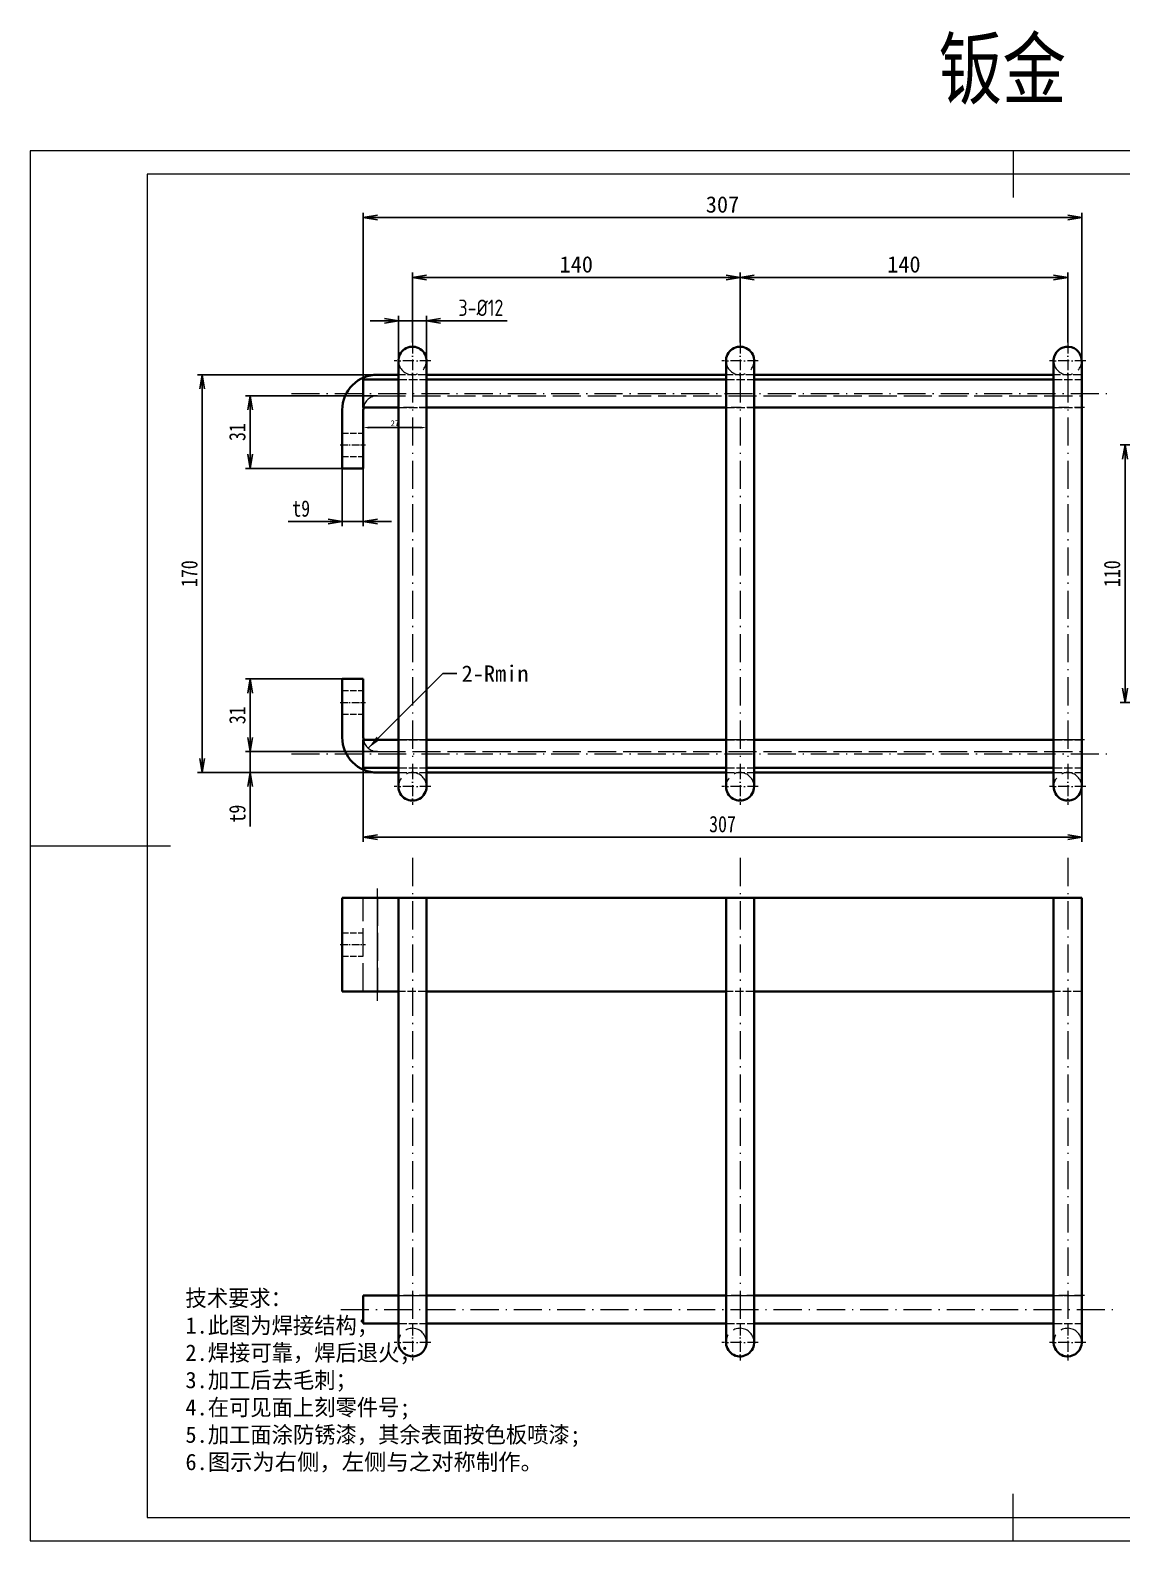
# Model space of a CAD drawing. Header units: millimetres. Extents: x -15766 to 80009, y -9701 to 15159.
# Drawn here: x -13824 to -13357, y 11134 to 11780 of the extents above; entities that cross this region are included whole.
import ezdxf

# ---------------------------------------------------------------- set-up
doc = ezdxf.new("R2010")
doc.units = ezdxf.units.MM
for name, pattern in [('CENTER-HOKUTO_1', [16, 13, -1, 1, -1]), ('DASHDOT', [18.5, 12, -3, 0.5, -3]), ('DASHED', [15, 12, -3]), ('HIDDEN-HOKUTO_1', [2, 1, -1])]:
    doc.linetypes.add(name, pattern=pattern)
doc.layers.get('DEFPOINTS').update_dxf_attribs({"lineweight": 18})
doc.layers.add('07', color=7, linetype='Continuous')
for name, color, linetype, lineweight in [('AM_7', 2, 'CENTER-HOKUTO_1', 18), ('AM_HID', 1, 'HIDDEN-HOKUTO_1', 18), ('AM_VIS', 7, 'Continuous', 18), ('CDRAFT0', 7, 'Continuous', 18), ('DIM', 253, 'Continuous', 20), ('title_frame', 7, 'Continuous', 18), ('word_dim', 9, 'Continuous', 18), ('粗实线层_1', 7, 'Continuous', 15)]:
    doc.layers.add(name, color=color, linetype=linetype, lineweight=lineweight)
doc.styles.add('DIM', font='', dxfattribs={"width": 0.8})
doc.styles.get('DIM').set_extended_font_data('NSimSun')
doc.dimstyles.new('1-2', dxfattribs={"dimscale": 2, "dimtxt": 3.5, "dimasz": 3, "dimexe": 1, "dimexo": 0, "dimgap": 1, "dimtad": 1, "dimdsep": 46, "dimtxsty": 'DIM', "dimblk": 'OPEN', "dimcen": 0, "dimdle": 6, "dimclrd": 256, "dimclre": 256, "dimclrt": 3, "dimazin": 2, "dimtfac": 0.707107, "dimtmove": 0, "dimatfit": 3, "dimfxl": 0, "dimfrac": 2, "dimtolj": 1, "dimarcsym": 0})
doc.dimstyles.new('DIN', dxfattribs={"dimtxt": 2.5, "dimasz": 2.5, "dimexe": 1.25, "dimexo": 0.625, "dimtad": 1, "dimtih": 1, "dimdec": 4, "dimdsep": 46, "dimlunit": 6, "dimtxsty": 'Standard', "dimcen": 2.5, "dimadec": 0, "dimazin": 0, "dimtfac": 1, "dimtdec": 4, "dimtmove": 0, "dimatfit": 3, "dimfxl": 0, "dimtvp": 1, "dimtolj": 1, "dimtzin": 0, "dimarcsym": 0})

# ---------------------------------------------------------------- blocks, each defined once
blk = doc.blocks.new('*X37')
at = {"layer": 'CDRAFT0'}
for p, q in [((420, 297), (0, 297)), ((0, 297), (0, 0)), ((420, 0), (420, 297)), ((0, 0), (420, 0))]:
    blk.add_line(p, q, dxfattribs=at)
at = {"layer": '粗实线层_1'}
for p, q in [((210, 297), (210, 287)), ((415, 292), (25, 292)), ((25, 292), (25, 5)), ((415, 5), (415, 292)), ((0, 148.5), (30, 148.5)), ((420, 148.5), (410, 148.5)), ((210, 0), (210, 10)), ((25, 5), (415, 5))]:
    blk.add_line(p, q, dxfattribs=at)
blk = doc.blocks.new('_OPEN')
at = {"color": 0, "linetype": 'ByBlock', "lineweight": -2}
for p, q in [((-1, 0.166667), (0, 0)), ((-1, -0.166667), (0, 0)), ((0, 0), (-1, 0))]:
    blk.add_line(p, q, dxfattribs=at)
blk = doc.blocks.new('*D567')
at = {"layer": 'DEFPOINTS', "color": 0, "transparency": 16777216}
for p in [(-13675.55, 11623.39), (-13729.87, 11592.39), (-13690.55, 11592.39)]:
    blk.add_point(p, dxfattribs=at)
at = {"layer": 'word_dim', "linetype": 'Continuous', "lineweight": -2, "transparency": 16777216}
for p, q in [((-13675.55, 11623.39), (-13731.87, 11623.39)), ((-13729.87, 11617.39), (-13729.87, 11598.39)), ((-13690.55, 11592.39), (-13731.87, 11592.39))]:
    blk.add_line(p, q, dxfattribs=at)
at = {"layer": 'word_dim', "lineweight": -2, "transparency": 16777216, "xscale": 6, "yscale": 6, "zscale": 6}
for p, rotation in [((-13729.87, 11623.39), 90), ((-13729.87, 11592.39), 270)]:
    blk.add_blockref('_OPEN', p, dxfattribs=dict(at, rotation=rotation))
at = {"layer": 'word_dim', "color": 3, "transparency": 16777216, "insert": (-13735.37, 11607.89), "char_height": 7, "attachment_point": 5, "rotation": 90, "style": 'DIM'}
blk.add_mtext('\\A1;31', dxfattribs=at)
blk = doc.blocks.new('*D442')
at = {"layer": 'DEFPOINTS', "color": 0, "transparency": 16777216}
for p in [(-13374.55, 11699.62), (-13374.55, 11638.39), (-13681.55, 11617.39)]:
    blk.add_point(p, dxfattribs=at)
at = {"layer": 'word_dim', "linetype": 'Continuous', "lineweight": -2, "transparency": 16777216}
for p, q in [((-13681.55, 11617.39), (-13681.55, 11701.62)), ((-13675.55, 11699.62), (-13380.55, 11699.62)), ((-13374.55, 11638.39), (-13374.55, 11701.62))]:
    blk.add_line(p, q, dxfattribs=at)
at = {"layer": 'word_dim', "lineweight": -2, "transparency": 16777216, "xscale": 6, "yscale": 6, "zscale": 6, "rotation": 180}
blk.add_blockref('_OPEN', (-13681.55, 11699.62), dxfattribs=at)
at = {"layer": 'word_dim', "lineweight": -2, "transparency": 16777216, "xscale": 6, "yscale": 6, "zscale": 6}
blk.add_blockref('_OPEN', (-13374.55, 11699.62), dxfattribs=at)
at = {"layer": 'word_dim', "color": 3, "transparency": 16777216, "insert": (-13528.05, 11705.12), "char_height": 7, "attachment_point": 5}
blk.add_mtext('\\A1;307', dxfattribs=at)
blk = doc.blocks.new('*D443')
at = {"layer": 'DEFPOINTS', "color": 0, "transparency": 16777216}
for p in [(-13690.55, 11592.39), (-13681.55, 11592.39), (-13681.55, 11569.69)]:
    blk.add_point(p, dxfattribs=at)
at = {"layer": 'word_dim', "linetype": 'Continuous', "lineweight": -2, "transparency": 16777216}
for p, q in [((-13690.55, 11592.39), (-13690.55, 11567.69)), ((-13681.55, 11592.39), (-13681.55, 11567.69)), ((-13696.55, 11569.69), (-13713.6, 11569.69)), ((-13681.55, 11569.69), (-13690.55, 11569.69)), ((-13675.55, 11569.69), (-13669.55, 11569.69))]:
    blk.add_line(p, q, dxfattribs=at)
at = {"layer": 'word_dim', "lineweight": -2, "transparency": 16777216, "xscale": 6, "yscale": 6, "zscale": 6}
blk.add_blockref('_OPEN', (-13690.55, 11569.69), dxfattribs=at)
at = {"layer": 'word_dim', "lineweight": -2, "transparency": 16777216, "xscale": 6, "yscale": 6, "zscale": 6, "rotation": 180}
blk.add_blockref('_OPEN', (-13681.55, 11569.69), dxfattribs=at)
at = {"layer": 'word_dim', "color": 3, "transparency": 16777216, "insert": (-13708.09, 11575.19), "char_height": 7, "attachment_point": 5, "style": 'DIM'}
blk.add_mtext('\\A1;t9', dxfattribs=at)
blk = doc.blocks.new('*D568')
at = {"layer": 'DEFPOINTS', "color": 0, "transparency": 16777216}
for p in [(-13520.55, 11674.02), (-13660.55, 11646.19), (-13520.55, 11646.19)]:
    blk.add_point(p, dxfattribs=at)
at = {"layer": 'word_dim', "linetype": 'Continuous', "lineweight": -2, "transparency": 16777216}
for p, q in [((-13660.55, 11646.19), (-13660.55, 11676.02)), ((-13654.55, 11674.02), (-13526.55, 11674.02)), ((-13520.55, 11646.19), (-13520.55, 11676.02))]:
    blk.add_line(p, q, dxfattribs=at)
at = {"layer": 'word_dim', "lineweight": -2, "transparency": 16777216, "xscale": 6, "yscale": 6, "zscale": 6, "rotation": 180}
blk.add_blockref('_OPEN', (-13660.55, 11674.02), dxfattribs=at)
at = {"layer": 'word_dim', "lineweight": -2, "transparency": 16777216, "xscale": 6, "yscale": 6, "zscale": 6}
blk.add_blockref('_OPEN', (-13520.55, 11674.02), dxfattribs=at)
at = {"layer": 'word_dim', "color": 3, "transparency": 16777216, "insert": (-13590.55, 11679.52), "char_height": 7, "attachment_point": 5}
blk.add_mtext('\\A1;140', dxfattribs=at)
blk = doc.blocks.new('*D569')
at = {"layer": 'DEFPOINTS', "color": 0, "transparency": 16777216}
for p in [(-13380.55, 11674.02), (-13520.55, 11646.19), (-13380.55, 11646.19)]:
    blk.add_point(p, dxfattribs=at)
at = {"layer": 'word_dim', "linetype": 'Continuous', "lineweight": -2, "transparency": 16777216}
for p, q in [((-13520.55, 11646.19), (-13520.55, 11676.02)), ((-13514.55, 11674.02), (-13386.55, 11674.02)), ((-13380.55, 11646.19), (-13380.55, 11676.02))]:
    blk.add_line(p, q, dxfattribs=at)
at = {"layer": 'word_dim', "lineweight": -2, "transparency": 16777216, "xscale": 6, "yscale": 6, "zscale": 6, "rotation": 180}
blk.add_blockref('_OPEN', (-13520.55, 11674.02), dxfattribs=at)
at = {"layer": 'word_dim', "lineweight": -2, "transparency": 16777216, "xscale": 6, "yscale": 6, "zscale": 6}
blk.add_blockref('_OPEN', (-13380.55, 11674.02), dxfattribs=at)
at = {"layer": 'word_dim', "color": 3, "transparency": 16777216, "insert": (-13450.55, 11679.52), "char_height": 7, "attachment_point": 5}
blk.add_mtext('\\A1;140', dxfattribs=at)
blk = doc.blocks.new('*D570')
at = {"layer": 'DEFPOINTS', "color": 0, "transparency": 16777216}
for p in [(-13675.55, 11632.39), (-13750.35, 11462.39), (-13675.55, 11462.39)]:
    blk.add_point(p, dxfattribs=at)
at = {"layer": 'word_dim', "linetype": 'Continuous', "lineweight": -2, "transparency": 16777216}
for p, q in [((-13675.55, 11632.39), (-13752.35, 11632.39)), ((-13750.35, 11626.39), (-13750.35, 11468.39)), ((-13675.55, 11462.39), (-13752.35, 11462.39))]:
    blk.add_line(p, q, dxfattribs=at)
at = {"layer": 'word_dim', "lineweight": -2, "transparency": 16777216, "xscale": 6, "yscale": 6, "zscale": 6}
for p, rotation in [((-13750.35, 11632.39), 90), ((-13750.35, 11462.39), 270)]:
    blk.add_blockref('_OPEN', p, dxfattribs=dict(at, rotation=rotation))
at = {"layer": 'word_dim', "color": 3, "transparency": 16777216, "insert": (-13755.85, 11547.39), "char_height": 7, "attachment_point": 5, "rotation": 90, "style": 'DIM'}
blk.add_mtext('\\A1;170', dxfattribs=at)
blk = doc.blocks.new('*D571')
at = {"layer": 'DEFPOINTS', "color": 0, "transparency": 16777216}
for p in [(-13729.87, 11471.39), (-13675.55, 11471.39), (-13675.55, 11462.39)]:
    blk.add_point(p, dxfattribs=at)
at = {"layer": 'word_dim', "linetype": 'Continuous', "lineweight": -2, "transparency": 16777216}
for p, q in [((-13729.87, 11477.39), (-13729.87, 11483.39)), ((-13675.55, 11471.39), (-13731.87, 11471.39)), ((-13729.87, 11471.39), (-13729.87, 11462.39)), ((-13675.55, 11462.39), (-13731.87, 11462.39)), ((-13729.87, 11456.39), (-13729.87, 11439.34))]:
    blk.add_line(p, q, dxfattribs=at)
at = {"layer": 'word_dim', "lineweight": -2, "transparency": 16777216, "xscale": 6, "yscale": 6, "zscale": 6}
for p, rotation in [((-13729.87, 11471.39), 270), ((-13729.87, 11462.39), 90)]:
    blk.add_blockref('_OPEN', p, dxfattribs=dict(at, rotation=rotation))
at = {"layer": 'word_dim', "color": 3, "transparency": 16777216, "insert": (-13735.37, 11444.86), "char_height": 7, "attachment_point": 5, "rotation": 90, "style": 'DIM'}
blk.add_mtext('\\A1;t9', dxfattribs=at)
blk = doc.blocks.new('*D577')
at = {"layer": 'DEFPOINTS', "color": 0, "transparency": 16777216}
for p in [(-13293.56, 11602.39), (-13356.05, 11492.39), (-13293.56, 11492.39)]:
    blk.add_point(p, dxfattribs=at)
at = {"layer": 'word_dim', "linetype": 'Continuous', "lineweight": -2, "transparency": 16777216}
for p, q in [((-13293.56, 11602.39), (-13358.05, 11602.39)), ((-13356.05, 11596.39), (-13356.05, 11498.39)), ((-13293.56, 11492.39), (-13358.05, 11492.39))]:
    blk.add_line(p, q, dxfattribs=at)
at = {"layer": 'word_dim', "lineweight": -2, "transparency": 16777216, "xscale": 6, "yscale": 6, "zscale": 6}
for p, rotation in [((-13356.05, 11602.39), 90), ((-13356.05, 11492.39), 270)]:
    blk.add_blockref('_OPEN', p, dxfattribs=dict(at, rotation=rotation))
at = {"layer": 'word_dim', "color": 3, "transparency": 16777216, "insert": (-13361.55, 11547.39), "char_height": 7, "attachment_point": 5, "rotation": 90, "style": 'DIM'}
blk.add_mtext('\\A1;110', dxfattribs=at)
blk = doc.blocks.new('*D578')
at = {"layer": 'DEFPOINTS', "color": 0, "transparency": 16777216}
for p in [(-13729.87, 11502.39), (-13690.55, 11502.39), (-13675.55, 11471.39)]:
    blk.add_point(p, dxfattribs=at)
at = {"layer": 'word_dim', "linetype": 'Continuous', "lineweight": -2, "transparency": 16777216}
for p, q in [((-13690.55, 11502.39), (-13731.87, 11502.39)), ((-13729.87, 11477.39), (-13729.87, 11496.39)), ((-13675.55, 11471.39), (-13731.87, 11471.39))]:
    blk.add_line(p, q, dxfattribs=at)
at = {"layer": 'word_dim', "lineweight": -2, "transparency": 16777216, "xscale": 6, "yscale": 6, "zscale": 6}
for p, rotation in [((-13729.87, 11502.39), 90), ((-13729.87, 11471.39), 270)]:
    blk.add_blockref('_OPEN', p, dxfattribs=dict(at, rotation=rotation))
at = {"layer": 'word_dim', "color": 3, "transparency": 16777216, "insert": (-13735.37, 11486.89), "char_height": 7, "attachment_point": 5, "rotation": 90, "style": 'DIM'}
blk.add_mtext('\\A1;31', dxfattribs=at)
blk = doc.blocks.new('*D580')
at = {"layer": 'DEFPOINTS', "color": 0, "transparency": 16777216}
for p in [(-13681.55, 11477.39), (-13374.55, 11464.39), (-13374.55, 11434.83)]:
    blk.add_point(p, dxfattribs=at)
at = {"layer": 'word_dim', "linetype": 'Continuous', "lineweight": -2, "transparency": 16777216}
for p, q in [((-13681.55, 11477.39), (-13681.55, 11432.83)), ((-13374.55, 11464.39), (-13374.55, 11432.83)), ((-13675.55, 11434.83), (-13380.55, 11434.83))]:
    blk.add_line(p, q, dxfattribs=at)
at = {"layer": 'word_dim', "lineweight": -2, "transparency": 16777216, "xscale": 6, "yscale": 6, "zscale": 6, "rotation": 180}
blk.add_blockref('_OPEN', (-13681.55, 11434.83), dxfattribs=at)
at = {"layer": 'word_dim', "lineweight": -2, "transparency": 16777216, "xscale": 6, "yscale": 6, "zscale": 6}
blk.add_blockref('_OPEN', (-13374.55, 11434.83), dxfattribs=at)
at = {"layer": 'word_dim', "color": 3, "transparency": 16777216, "insert": (-13528.05, 11440.33), "char_height": 7, "attachment_point": 5, "style": 'DIM'}
blk.add_mtext('\\A1;307', dxfattribs=at)
blk = doc.blocks.new('*D583')
at = {"layer": 'DEFPOINTS', "color": 0, "transparency": 16777216}
for p in [(-13654.55, 11655.5), (-13666.55, 11634.71), (-13654.55, 11634.71)]:
    blk.add_point(p, dxfattribs=at)
at = {"layer": 'word_dim', "linetype": 'Continuous', "lineweight": -2, "transparency": 16777216}
for p, q in [((-13672.55, 11655.5), (-13678.55, 11655.5)), ((-13666.55, 11634.71), (-13666.55, 11657.5)), ((-13666.55, 11655.5), (-13654.55, 11655.5)), ((-13654.55, 11634.71), (-13654.55, 11657.5)), ((-13648.55, 11655.5), (-13620.07, 11655.5))]:
    blk.add_line(p, q, dxfattribs=at)
at = {"layer": 'word_dim', "lineweight": -2, "transparency": 16777216, "xscale": 6, "yscale": 6, "zscale": 6}
blk.add_blockref('_OPEN', (-13666.55, 11655.5), dxfattribs=at)
at = {"layer": 'word_dim', "lineweight": -2, "transparency": 16777216, "xscale": 6, "yscale": 6, "zscale": 6, "rotation": 180}
blk.add_blockref('_OPEN', (-13654.55, 11655.5), dxfattribs=at)
at = {"layer": 'word_dim', "color": 3, "transparency": 16777216, "insert": (-13631.31, 11661), "char_height": 7, "attachment_point": 5, "style": 'DIM'}
blk.add_mtext('\\A1;{\\fISOCPEUR|b0|i0|c0|p34;3-%%c12}', dxfattribs=at)
blk = doc.blocks.new('*D2186')
at = {"layer": '07', "color": 0, "lineweight": -2, "transparency": 16777216}
for p, q in [((-13681.55, 11616.77), (-13681.55, 11608.57)), ((-13654.55, 11617.77), (-13654.55, 11608.57)), ((-13679.05, 11609.82), (-13657.05, 11609.82))]:
    blk.add_line(p, q, dxfattribs=at)
at = {"layer": '07', "color": 0, "transparency": 16777216}
for points in [[(-13679.05, 11610.23), (-13679.05, 11609.4), (-13681.55, 11609.82)], [(-13657.05, 11610.23), (-13657.05, 11609.4), (-13654.55, 11609.82)]]:
    blk.add_solid(points, dxfattribs=at)
at = {"layer": 'DEFPOINTS', "color": 0, "transparency": 16777216}
for p in [(-13681.55, 11617.39), (-13654.55, 11618.39), (-13654.55, 11609.82)]:
    blk.add_point(p, dxfattribs=at)
at = {"layer": '07', "color": 0, "transparency": 16777216, "insert": (-13668.05, 11611.69), "char_height": 2.5, "attachment_point": 5}
blk.add_mtext('\\A1;27', dxfattribs=at)

msp = doc.modelspace()

# ---------------------------------------------------------------- linework, layer by layer
at = {"color": 7, "lineweight": 13, "ltscale": 0.15}
for p, q in [((-13660.55025, 11476.39355), (-13666.55025, 11476.39355)), ((-13654.55025, 11476.39355), (-13660.55025, 11476.39355)), ((-13520.55025, 11476.39355), (-13526.55025, 11476.39355)), ((-13514.55025, 11476.39355), (-13520.55025, 11476.39355)), ((-13380.55025, 11476.39355), (-13386.55025, 11476.39355)), ((-13374.55025, 11476.39355), (-13380.55025, 11476.39355))]:
    msp.add_line(p, q, dxfattribs=at)
at = {"color": 7, "lineweight": 13}
msp.add_line((-13675.55025, 11368.89932), (-13675.55025, 11408.89932), dxfattribs=at)
at = {"layer": 'AM_7', "linetype": 'DASHDOT', "lineweight": 13, "ltscale": 0.390002}
for p, q in [((-13660.55025, 11646.1936), (-13660.55025, 11630.5935)), ((-13520.55025, 11646.1936), (-13520.55025, 11630.5935)), ((-13380.55025, 11646.1936), (-13380.55025, 11630.5935)), ((-13660.55025, 11464.1936), (-13660.55025, 11448.5935)), ((-13520.55025, 11464.1936), (-13520.55025, 11448.5935)), ((-13380.55025, 11464.1936), (-13380.55025, 11448.5935))]:
    msp.add_line(p, q, dxfattribs=at)
at = {"layer": 'AM_7', "linetype": 'DASHDOT', "lineweight": 13, "ltscale": 0.390039}
for p, q in [((-13652.74947, 11638.39355), (-13668.35103, 11638.39355)), ((-13512.74947, 11638.39355), (-13528.35103, 11638.39355)), ((-13372.74947, 11638.39355), (-13388.35103, 11638.39355)), ((-13652.74947, 11456.39355), (-13668.35103, 11456.39355)), ((-13512.74947, 11456.39355), (-13528.35103, 11456.39355)), ((-13372.74947, 11456.39355), (-13388.35103, 11456.39355)), ((-13652.74947, 11218.89932), (-13668.35103, 11218.89932)), ((-13512.74947, 11218.89932), (-13528.35103, 11218.89932)), ((-13372.74947, 11218.89907), (-13388.35103, 11218.89907))]:
    msp.add_line(p, q, dxfattribs=at)
at = {"layer": 'AM_7', "linetype": 'DASHDOT', "lineweight": 13}
for p, q in [((-13660.55025, 11632.5935), (-13660.55025, 11462.1936)), ((-13520.55025, 11632.5935), (-13520.55025, 11462.1936)), ((-13380.55025, 11632.5935), (-13380.55025, 11462.1936)), ((-13712.24947, 11624.39355), (-13361.62694, 11624.39355)), ((-13712.24947, 11470.39355), (-13361.62694, 11470.39355)), ((-13660.55025, 11425.89932), (-13660.55025, 11221.89858)), ((-13520.55025, 11425.89932), (-13520.55025, 11221.89858)), ((-13380.55025, 11425.89932), (-13380.55025, 11221.89858)), ((-13675.55025, 11364.89932), (-13675.55025, 11412.89932)), ((-13691.19304, 11232.89932), (-13360.95167, 11232.8991))]:
    msp.add_line(p, q, dxfattribs=at)
at = {"layer": 'AM_7', "linetype": 'DASHDOT', "lineweight": 13, "ltscale": 0.36001}
for p, q in [((-13653.35103, 11618.39355), (-13667.75143, 11618.39355)), ((-13513.35103, 11618.39355), (-13527.75143, 11618.39355)), ((-13373.35103, 11618.39355), (-13387.75143, 11618.39355)), ((-13653.35103, 11476.39355), (-13667.75143, 11476.39355)), ((-13513.35103, 11476.39355), (-13527.75143, 11476.39355)), ((-13373.35103, 11476.39355), (-13387.75143, 11476.39355))]:
    msp.add_line(p, q, dxfattribs=at)
at = {"layer": 'AM_7', "linetype": 'DASHDOT', "lineweight": 13, "ltscale": 0.27002}
for p, q in [((-13691.45064, 11602.39355), (-13680.64986, 11602.39355)), ((-13691.45064, 11492.39355), (-13680.64986, 11492.39355)), ((-13691.45064, 11388.89932), (-13680.64986, 11388.89932))]:
    msp.add_line(p, q, dxfattribs=at)
at = {"layer": 'AM_7', "linetype": 'DASHDOT', "lineweight": 13, "ltscale": 0.360107}
for p, q in [((-13653.34908, 11238.89932), (-13667.75338, 11238.89932)), ((-13513.34908, 11238.89932), (-13527.75338, 11238.89932)), ((-13373.34908, 11238.89907), (-13387.75338, 11238.89907))]:
    msp.add_line(p, q, dxfattribs=at)
at = {"layer": 'AM_7', "linetype": 'DASHDOT', "lineweight": 13, "ltscale": 0.389996}
for p, q in [((-13660.55025, 11226.69912), (-13660.55025, 11211.09927)), ((-13520.55025, 11226.69912), (-13520.55025, 11211.09927)), ((-13380.55025, 11226.69912), (-13380.55025, 11211.09927))]:
    msp.add_line(p, q, dxfattribs=at)
at = {"layer": 'AM_HID', "linetype": 'DASHED', "lineweight": 13, "ltscale": 0.3}
for p, q in [((-13654.55025, 11632.39355), (-13666.55025, 11632.39355)), ((-13514.55025, 11632.39355), (-13526.55025, 11632.39355)), ((-13374.55025, 11632.39355), (-13386.55025, 11632.39355)), ((-13666.55025, 11630.39355), (-13654.55025, 11630.39355)), ((-13526.55025, 11630.39355), (-13514.55025, 11630.39355)), ((-13386.55025, 11630.39355), (-13374.55025, 11630.39355)), ((-13666.55025, 11618.39355), (-13654.55025, 11618.39355)), ((-13526.55025, 11618.39355), (-13514.55025, 11618.39355)), ((-13386.55025, 11618.39355), (-13374.55025, 11618.39355)), ((-13666.55025, 11476.39355), (-13654.55025, 11476.39355)), ((-13526.55025, 11476.39355), (-13514.55025, 11476.39355)), ((-13386.55025, 11476.39355), (-13374.55025, 11476.39355)), ((-13666.55025, 11464.39355), (-13654.55025, 11464.39355)), ((-13666.55025, 11462.39355), (-13654.55025, 11462.39355)), ((-13526.55025, 11464.39355), (-13514.55025, 11464.39355)), ((-13526.55025, 11462.39355), (-13514.55025, 11462.39355)), ((-13386.55025, 11464.39355), (-13374.55025, 11464.39355)), ((-13386.55025, 11462.39355), (-13374.55025, 11462.39355)), ((-13666.55025, 11408.89932), (-13654.55025, 11408.89932)), ((-13654.55025, 11368.89932), (-13666.55025, 11368.89932)), ((-13514.55025, 11368.89932), (-13526.55025, 11368.89932)), ((-13374.55025, 11368.89932), (-13386.55025, 11368.89932)), ((-13666.55025, 11238.89932), (-13654.55025, 11238.89932)), ((-13654.55025, 11226.89932), (-13654.55025, 11238.89932)), ((-13526.55025, 11238.89932), (-13514.55025, 11238.89932)), ((-13514.55025, 11226.89932), (-13514.55025, 11238.89932)), ((-13386.55025, 11238.89907), (-13374.55025, 11238.89907)), ((-13666.55025, 11226.89932), (-13654.55025, 11226.89932)), ((-13666.55025, 11226.89932), (-13654.55025, 11226.89932)), ((-13526.55025, 11226.89932), (-13514.55025, 11226.89932)), ((-13526.55025, 11226.89932), (-13514.55025, 11226.89932)), ((-13386.55025, 11226.89907), (-13374.55025, 11226.89907)), ((-13386.55025, 11226.89907), (-13374.55025, 11226.89907))]:
    msp.add_line(p, q, dxfattribs=at)
at = {"layer": 'AM_HID', "linetype": 'DASHED', "lineweight": 13}
for p, q in [((-13675.55025, 11623.39355), (-13374.55025, 11623.39355)), ((-13675.55025, 11471.39355), (-13374.55025, 11471.39355)), ((-13681.55025, 11368.89932), (-13681.55025, 11408.89932)), ((-13675.55025, 11408.89932), (-13675.55025, 11368.89932)), ((-13675.55025, 11368.89932), (-13675.55025, 11408.89932)), ((-13675.55025, 11368.89932), (-13675.55025, 11408.89932)), ((-13666.55025, 11408.89932), (-13666.55025, 11238.89932)), ((-13654.55025, 11408.89932), (-13654.55025, 11368.89932)), ((-13526.55025, 11408.89932), (-13526.55025, 11238.89932)), ((-13514.55025, 11408.89932), (-13514.55025, 11368.89932)), ((-13386.55025, 11408.89907), (-13386.55025, 11238.89907)), ((-13681.55025, 11238.89932), (-13374.55025, 11238.89907)), ((-13666.55025, 11218.89932), (-13666.55025, 11238.89932)), ((-13526.55025, 11218.89932), (-13526.55025, 11238.89932)), ((-13386.55025, 11218.89907), (-13386.55025, 11238.89907))]:
    msp.add_line(p, q, dxfattribs=at)
at = {"layer": 'AM_HID', "linetype": 'DASHED', "lineweight": 13, "ltscale": 0.225}
for p, q in [((-13690.55025, 11607.39355), (-13681.55025, 11607.39355)), ((-13690.55025, 11597.39355), (-13681.55025, 11597.39355)), ((-13690.55025, 11497.39355), (-13681.55025, 11497.39355)), ((-13690.55025, 11487.39355), (-13681.55025, 11487.39355)), ((-13690.55025, 11393.89932), (-13681.55025, 11393.89932)), ((-13690.55025, 11393.89932), (-13681.55025, 11393.89932)), ((-13690.55025, 11383.89932), (-13681.55025, 11383.89932)), ((-13690.55025, 11383.89932), (-13681.55025, 11383.89932))]:
    msp.add_line(p, q, dxfattribs=at)
at = {"layer": 'AM_HID', "linetype": 'DASHED', "lineweight": 13, "ltscale": 0.15}
for p, q in [((-13660.55025, 11476.39355), (-13666.55025, 11476.39355)), ((-13654.55025, 11476.39355), (-13660.55025, 11476.39355)), ((-13520.55025, 11476.39355), (-13526.55025, 11476.39355)), ((-13514.55025, 11476.39355), (-13520.55025, 11476.39355)), ((-13380.55025, 11476.39355), (-13386.55025, 11476.39355)), ((-13374.55025, 11476.39355), (-13380.55025, 11476.39355)), ((-13666.55025, 11238.89932), (-13660.55025, 11238.89932)), ((-13666.55025, 11238.89932), (-13660.55025, 11238.89932)), ((-13660.55025, 11238.89932), (-13654.55025, 11238.89932)), ((-13660.55025, 11238.89932), (-13654.55025, 11238.89932)), ((-13526.55025, 11238.89932), (-13520.55025, 11238.89932)), ((-13526.55025, 11238.89932), (-13520.55025, 11238.89932)), ((-13520.55025, 11238.89932), (-13514.55025, 11238.89932)), ((-13520.55025, 11238.89932), (-13514.55025, 11238.89932)), ((-13386.55025, 11238.89907), (-13380.55025, 11238.89907)), ((-13386.55025, 11238.89907), (-13380.55025, 11238.89907)), ((-13380.55025, 11238.89907), (-13374.55025, 11238.89907)), ((-13380.55025, 11238.89907), (-13374.55025, 11238.89907))]:
    msp.add_line(p, q, dxfattribs=at)
at = {"layer": 'AM_HID', "linetype": 'DASHED', "lineweight": 13, "ltscale": 0.024158}
msp.add_line((-13374.55025, 11408.89932), (-13374.55025, 11407.93301), dxfattribs=at)
at = {"layer": 'AM_HID', "linetype": 'DASHED', "lineweight": 13}
for centre, radius, start, end in [((-13660.55025, 11638.39355), 6, 176.086962, 356.086959), ((-13520.55025, 11638.39355), 6, 176.086962, 356.086959), ((-13380.55025, 11638.39355), 6, 176.086962, 356.086959), ((-13660.5151, 11638.39355), 5.96511, 356.063468, 0.404585), ((-13520.5151, 11638.39355), 5.96511, 356.063468, 0.404585), ((-13380.5151, 11638.39355), 5.96511, 356.063468, 0.404585), ((-13675.55025, 11617.39355), 6, 90.000003, 170.404969), ((-13675.55025, 11477.39355), 6, 189.593228, 269.999997), ((-13660.55025, 11456.39355), 6, 0, 179.999995), ((-13520.55025, 11456.39355), 6, 0, 179.999995), ((-13380.55025, 11456.39355), 6, 0, 179.999995), ((-13660.55025, 11218.89932), 6, 3.91303, 183.913024), ((-13660.5151, 11218.89907), 5.96522, 359.594864, 3.936504), ((-13520.55025, 11218.89932), 6, 3.913033, 183.913024), ((-13520.5151, 11218.89907), 5.96522, 359.594864, 3.936504), ((-13380.55025, 11218.89907), 6, 3.913033, 183.913024), ((-13380.5151, 11218.89907), 5.96522, 359.594864, 3.936504)]:
    msp.add_arc(centre, radius, start, end, dxfattribs=at)
at = {"layer": 'AM_VIS', "lineweight": 35, "ltscale": 0.225}
for p, q in [((-13666.55025, 11632.39355), (-13675.55025, 11632.39355)), ((-13690.55025, 11592.39355), (-13681.55025, 11592.39355)), ((-13681.55025, 11502.39355), (-13690.55025, 11502.39355)), ((-13675.55025, 11462.39355), (-13666.55025, 11462.39355)), ((-13675.55025, 11408.89932), (-13666.55025, 11408.89932)), ((-13666.55025, 11368.89932), (-13675.55025, 11368.89932))]:
    msp.add_line(p, q, dxfattribs=at)
at = {"layer": 'AM_VIS', "lineweight": 35}
for p, q in [((-13654.55025, 11618.39355), (-13654.55025, 11638.43578)), ((-13526.55025, 11632.39355), (-13654.55025, 11632.39355)), ((-13514.55025, 11618.39355), (-13514.55025, 11638.43578)), ((-13386.55025, 11632.39355), (-13514.55025, 11632.39355)), ((-13374.55025, 11618.39355), (-13374.55025, 11638.43578)), ((-13654.55025, 11630.39355), (-13526.55025, 11630.39355)), ((-13514.55025, 11630.39355), (-13386.55025, 11630.39355)), ((-13690.55025, 11592.39355), (-13690.55025, 11617.39355)), ((-13681.55025, 11592.39355), (-13681.55025, 11617.39355)), ((-13654.55025, 11618.39355), (-13526.55025, 11618.39355)), ((-13514.55025, 11618.39355), (-13386.55025, 11618.39355)), ((-13666.55025, 11476.39355), (-13666.55025, 11607.39355)), ((-13654.55025, 11476.39355), (-13654.55025, 11607.39355)), ((-13526.55025, 11476.39355), (-13526.55025, 11607.39355)), ((-13514.55025, 11476.39355), (-13514.55025, 11607.39355)), ((-13386.55025, 11476.39355), (-13386.55025, 11607.39355)), ((-13374.55025, 11476.39355), (-13374.55025, 11607.39355)), ((-13690.55025, 11502.39355), (-13690.55025, 11477.39355)), ((-13681.55025, 11477.39355), (-13681.55025, 11502.39355)), ((-13666.55025, 11476.39355), (-13666.55025, 11456.39355)), ((-13654.55025, 11456.39355), (-13654.55025, 11476.39355)), ((-13654.55025, 11476.39355), (-13526.55025, 11476.39355)), ((-13526.55025, 11476.39355), (-13526.55025, 11456.39355)), ((-13514.55025, 11456.39355), (-13514.55025, 11476.39355)), ((-13514.55025, 11476.39355), (-13386.55025, 11476.39355)), ((-13386.55025, 11476.39355), (-13386.55025, 11456.39355)), ((-13374.55025, 11456.39355), (-13374.55025, 11476.39355)), ((-13654.55025, 11464.39355), (-13526.55025, 11464.39355)), ((-13654.55025, 11462.39355), (-13526.55025, 11462.39355)), ((-13514.55025, 11464.39355), (-13386.55025, 11464.39355)), ((-13514.55025, 11462.39355), (-13386.55025, 11462.39355)), ((-13690.55025, 11368.89932), (-13690.55025, 11408.89932)), ((-13666.55025, 11408.89932), (-13666.55025, 11238.89932)), ((-13654.55025, 11408.89932), (-13374.55025, 11408.89932)), ((-13654.55025, 11408.89932), (-13654.55025, 11238.89932)), ((-13526.55025, 11408.89932), (-13526.55025, 11238.89932)), ((-13514.55025, 11408.89932), (-13514.55025, 11238.89932)), ((-13386.55025, 11408.89907), (-13386.55025, 11238.89907)), ((-13374.55025, 11408.89907), (-13374.55025, 11238.89907)), ((-13374.55025, 11408.89907), (-13374.55025, 11238.89907)), ((-13374.55025, 11407.93301), (-13374.55025, 11368.89932)), ((-13526.55025, 11368.89932), (-13654.55025, 11368.89932)), ((-13654.55025, 11368.89932), (-13654.55025, 11238.89932)), ((-13386.55025, 11368.89932), (-13514.55025, 11368.89932)), ((-13514.55025, 11368.89932), (-13514.55025, 11238.89932)), ((-13654.55025, 11218.85708), (-13654.55025, 11238.89932)), ((-13654.55025, 11238.89932), (-13526.55025, 11238.89932)), ((-13514.55025, 11218.85708), (-13514.55025, 11238.89932)), ((-13514.55025, 11238.89932), (-13386.55025, 11238.89907)), ((-13374.55025, 11218.89907), (-13374.55025, 11238.89907)), ((-13374.55025, 11218.85683), (-13374.55025, 11238.89907)), ((-13654.55025, 11226.89932), (-13526.55025, 11226.89932)), ((-13654.55025, 11226.89932), (-13526.55025, 11226.89932)), ((-13514.55025, 11226.89932), (-13386.55025, 11226.89907)), ((-13514.55025, 11226.89932), (-13386.55025, 11226.89907))]:
    msp.add_line(p, q, dxfattribs=at)
at = {"layer": 'AM_VIS', "lineweight": 35, "ltscale": 0.05}
for p, q in [((-13374.55025, 11632.39355), (-13374.55025, 11630.39355)), ((-13374.55025, 11462.39355), (-13374.55025, 11464.39355))]:
    msp.add_line(p, q, dxfattribs=at)
at = {"layer": 'AM_VIS', "lineweight": 35, "ltscale": 0.15}
for p, q in [((-13681.55025, 11624.39355), (-13681.55025, 11630.39355)), ((-13374.55025, 11624.39355), (-13374.55025, 11630.39355)), ((-13681.55025, 11618.39355), (-13681.55025, 11624.39355)), ((-13374.55025, 11618.39355), (-13374.55025, 11624.39355)), ((-13681.55025, 11470.39355), (-13681.55025, 11476.39355)), ((-13374.55025, 11470.39355), (-13374.55025, 11476.39355)), ((-13681.55025, 11464.39355), (-13681.55025, 11470.39355)), ((-13374.55025, 11464.39355), (-13374.55025, 11470.39355)), ((-13666.55025, 11408.89932), (-13660.55025, 11408.89932)), ((-13660.55025, 11408.89932), (-13654.55025, 11408.89932)), ((-13526.55025, 11408.89932), (-13520.55025, 11408.89932)), ((-13520.55025, 11408.89932), (-13514.55025, 11408.89932)), ((-13386.55025, 11408.89907), (-13380.55025, 11408.89907)), ((-13380.55025, 11408.89907), (-13374.55025, 11408.89907))]:
    msp.add_line(p, q, dxfattribs=at)
at = {"layer": 'AM_VIS', "lineweight": 35, "ltscale": 0.375}
for p, q in [((-13681.55025, 11630.39355), (-13666.55025, 11630.39355)), ((-13681.55025, 11618.39355), (-13666.55025, 11618.39355)), ((-13681.55025, 11476.39355), (-13666.55025, 11476.39355)), ((-13681.55025, 11464.39355), (-13666.55025, 11464.39355)), ((-13675.55025, 11408.89932), (-13690.55025, 11408.89932)), ((-13675.55025, 11368.89932), (-13690.55025, 11368.89932)), ((-13681.55025, 11238.89932), (-13666.55025, 11238.89932)), ((-13681.55025, 11226.89932), (-13666.55025, 11226.89932)), ((-13681.55025, 11226.89932), (-13666.55025, 11226.89932))]:
    msp.add_line(p, q, dxfattribs=at)
at = {"layer": 'AM_VIS', "lineweight": 35, "ltscale": 0.275}
for p, q in [((-13666.55025, 11618.39355), (-13666.55025, 11607.39355)), ((-13654.55025, 11618.39355), (-13654.55025, 11607.39355)), ((-13526.55025, 11618.39355), (-13526.55025, 11607.39355)), ((-13514.55025, 11618.39355), (-13514.55025, 11607.39355)), ((-13386.55025, 11618.39355), (-13386.55025, 11607.39355)), ((-13374.55025, 11618.39355), (-13374.55025, 11607.39355))]:
    msp.add_line(p, q, dxfattribs=at)
at = {"layer": 'AM_VIS', "lineweight": 35, "ltscale": 0.3}
for p, q in [((-13681.55025, 11226.89932), (-13681.55025, 11238.89932)), ((-13374.55025, 11226.89907), (-13374.55025, 11238.89907))]:
    msp.add_line(p, q, dxfattribs=at)
at = {"layer": 'AM_VIS', "lineweight": 35, "ltscale": 0.2}
for p, q in [((-13654.55025, 11218.89932), (-13654.55025, 11226.89932)), ((-13514.55025, 11218.89932), (-13514.55025, 11226.89932))]:
    msp.add_line(p, q, dxfattribs=at)
at = {"layer": 'AM_VIS', "lineweight": 35}
for points in [[(-13666.55025, 11618.39355), (-13666.55025, 11638.07568), (-13666.53658, 11638.80297)], [(-13526.55025, 11618.39355), (-13526.55025, 11638.07568), (-13526.53658, 11638.80297)], [(-13386.55025, 11618.39355), (-13386.55025, 11638.07568), (-13386.53658, 11638.80297)], [(-13666.53658, 11218.48989), (-13666.55025, 11219.35635), (-13666.55025, 11238.89932)], [(-13526.53658, 11218.48965), (-13526.55025, 11219.35635), (-13526.55025, 11238.89932)], [(-13386.53658, 11218.48965), (-13386.55025, 11219.35635), (-13386.55025, 11238.89907)]]:
    msp.add_lwpolyline(points, dxfattribs=at)
for centre, radius, start, end in [((-13660.55025, 11638.39355), 6, 356.086959, 176.086962), ((-13520.55025, 11638.39355), 6, 356.086959, 176.086962), ((-13380.55025, 11638.39355), 6, 356.086959, 176.086949), ((-13675.55025, 11617.39355), 15, 90.000003, 180.000009), ((-13675.55025, 11617.39355), 6, 170.404969, 180.000009), ((-13675.55025, 11477.39355), 15, 179.999995, 270.000004), ((-13675.55025, 11477.39355), 6, 179.999995, 189.593228), ((-13660.55025, 11456.39355), 6, 179.999995, 0), ((-13520.55025, 11456.39355), 6, 179.999995, 0), ((-13380.55025, 11456.39355), 6, 179.999995, 0), ((-13660.55025, 11218.89932), 6, 183.913024, 3.913023), ((-13520.55025, 11218.89932), 6, 183.913024, 3.913027), ((-13380.55025, 11218.89907), 6, 183.913024, 3.913027)]:
    msp.add_arc(centre, radius, start, end, dxfattribs=at)

# ---------------------------------------------------------------- block references
at = {"layer": 'title_frame', "xscale": 2, "yscale": 2, "zscale": 2}
msp.add_blockref('*X37', (-13823.89416, 11134.10436), dxfattribs=at)

# ---------------------------------------------------------------- texts
at = {"layer": 'DIM', "insert": (-13435.75287, 11775.67601), "char_height": 25, "width": 104.980501, "attachment_point": 1, "style": 'DIM'}
msp.add_mtext('{\\C3;钣金}', dxfattribs=at)
at = {"layer": 'word_dim', "color": 3, "insert": (-13639.54561, 11508.17406), "char_height": 7, "attachment_point": 1}
msp.add_mtext('\\A1;2-Rmin', dxfattribs=at)
at = {"layer": 'word_dim', "linetype": 'Continuous', "ltscale": 4, "insert": (-13757.55532, 11241.32504), "char_height": 7, "width": 279.2071636, "attachment_point": 1}
msp.add_mtext('{\\C3;技术要求：\\P1.此图为焊接结构；\\P2.焊接可靠，焊后退火；\\P3.加工后去毛刺；\\P4.在可见面上刻零件号;\\P5.加工面涂防锈漆，其余表面按色板喷漆;\\P\\fNSimSun|b0|i0|c134|p49;6\\fSimSun|b0|i0|c134|p49;.图示为右侧，左侧与之对称制作。}', dxfattribs=at)

# ---------------------------------------------------------------- dimensions: what is measured, and where the dimension line sits
at = {"layer": '07'}
dim = msp.add_linear_dim(base=(-13654.55025, 11609.817), p1=(-13681.55025, 11617.39355), p2=(-13654.55025, 11618.39355), dimstyle='DIN', override={"dimarcsym": 2}, dxfattribs=at)
dim.commit()
dim.dimension.update_dxf_attribs({"geometry": '*D2186', "text_midpoint": (-13668.05025, 11611.692)})
at = {"layer": 'word_dim', "color": 3}
for base, p1, p2, picture, middle in [((-13374.54999, 11699.62382), (-13681.55025, 11617.39354), (-13374.54999, 11638.39355), '*D442', (-13528.05012, 11705.12382)), ((-13520.55025, 11674.0232), (-13660.55025, 11646.1936), (-13520.55025, 11646.1936), '*D568', (-13590.55025, 11679.5232)), ((-13380.55025, 11674.0232), (-13520.55025, 11646.1936), (-13380.55025, 11646.1936), '*D569', (-13450.55025, 11679.5232))]:
    dim = msp.add_linear_dim(base=base, p1=p1, p2=p2, dimstyle='1-2', override={"dimtxsty": 'Standard'}, dxfattribs=at)
    dim.commit()
    dim.dimension.update_dxf_attribs({"geometry": picture, "text_midpoint": middle})
dim = msp.add_linear_dim(base=(-13654.55025, 11655.50293), p1=(-13666.55025, 11634.70683), p2=(-13654.55025, 11634.70683), text='{\\fISOCPEUR|b0|i0|c0|p34;3-<>}', dimstyle='1-2', override={"dimpost": '%%c<>'}, dxfattribs=at)
dim.commit()
dim.dimension.update_dxf_attribs({"geometry": '*D583', "text_midpoint": (-13631.31025, 11661.00293)})
for base, p1, p2, picture, middle in [((-13750.34814, 11462.39355), (-13675.55025, 11632.39355), (-13675.55026, 11462.39355), '*D570', (-13755.84814, 11547.39355)), ((-13729.87239, 11592.39355), (-13675.55025, 11623.39355), (-13690.55025, 11592.39355), '*D567', (-13735.37239, 11607.89355)), ((-13356.05341, 11492.39355), (-13293.5559, 11602.39355), (-13293.5559, 11492.39355), '*D577', (-13361.55341, 11547.39355)), ((-13729.87239, 11502.39355), (-13675.55025, 11471.39355), (-13690.55025, 11502.39355), '*D578', (-13735.37239, 11486.89355))]:
    dim = msp.add_linear_dim(base=base, p1=p1, p2=p2, angle=90, dimstyle='1-2', dxfattribs=at)
    dim.commit()
    dim.dimension.update_dxf_attribs({"geometry": picture, "text_midpoint": middle})
dim = msp.add_linear_dim(base=(-13681.55025, 11569.69498), p1=(-13690.55025, 11592.39355), p2=(-13681.55025, 11592.39355), dimstyle='1-2', override={"dimpost": 't<>'}, dxfattribs=at)
dim.commit()
dim.dimension.update_dxf_attribs({"geometry": '*D443', "text_midpoint": (-13708.08545, 11569.69498), "dimtype": 160})
dim = msp.add_linear_dim(base=(-13729.87239, 11471.39355), p1=(-13675.55025, 11462.39355), p2=(-13675.55025, 11471.39355), angle=90, dimstyle='1-2', override={"dimpost": 't<>'}, dxfattribs=at)
dim.commit()
dim.dimension.update_dxf_attribs({"geometry": '*D571', "text_midpoint": (-13729.87239, 11444.85835), "dimtype": 160})
dim = msp.add_linear_dim(base=(-13374.55025, 11434.82824), p1=(-13681.55025, 11477.39355), p2=(-13374.55025, 11464.39355), dimstyle='1-2', dxfattribs=at)
dim.commit()
dim.dimension.update_dxf_attribs({"geometry": '*D580', "text_midpoint": (-13528.05025, 11440.32824)})

# ---------------------------------------------------------------- leaders
at = {"layer": 'word_dim', "color": 3, "annotation_type": 0, "has_hookline": 1, "hookline_direction": 0, "text_width": 35}
msp.add_leader([(-13679.42327, 11472.811), (-13647.54561, 11504.67406), (-13641.54561, 11504.67406)], dimstyle='1-2', override={"dimgap": 1, "dimtad": 0}, dxfattribs=at)

doc.saveas('drawing.dxf')
